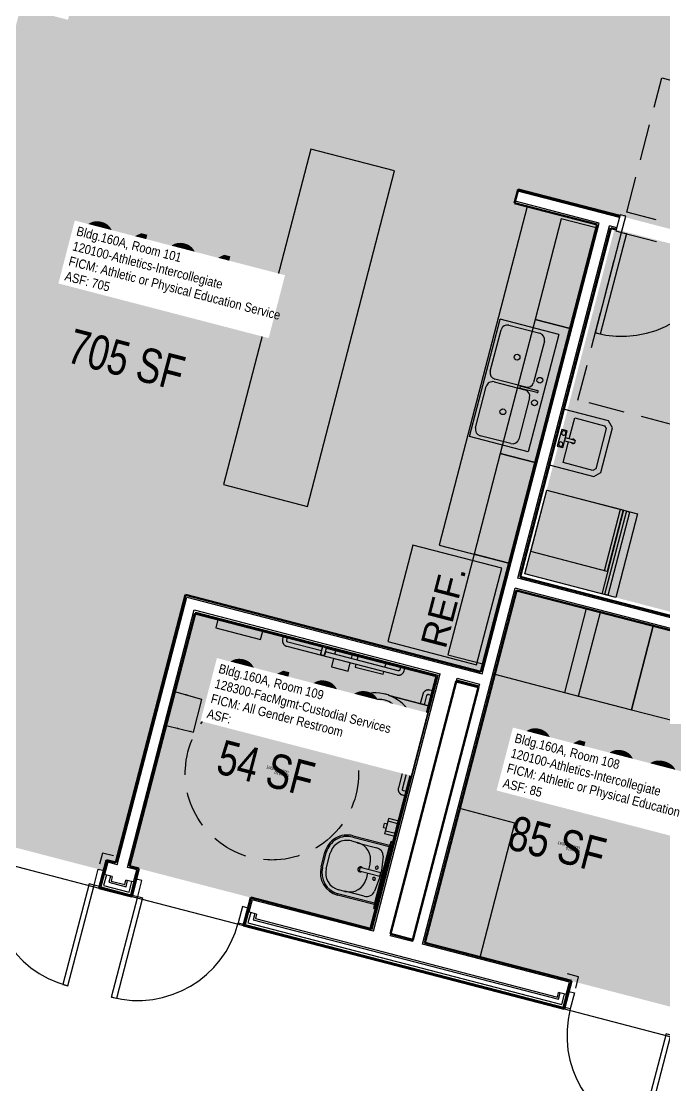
# Model space of a CAD drawing. Header units: inches. Extents: x 69197503 to 69201323, y 27704041 to 27705339.
# Drawn here: x 69199930.9 to 69200153.6, y 27704234.3 to 27704602.8 of the extents above; entities that cross this region are included whole.
import ezdxf
from ezdxf.enums import TextEntityAlignment as Align

# ---------------------------------------------------------------- set-up
doc = ezdxf.new("R2010")
doc.units = ezdxf.units.IN
doc.header["$LTSCALE"] = 100
doc.header["$MEASUREMENT"] = 0
doc.linetypes.add('DASHED2', pattern=[0.375, 0.25, -0.125])
doc.layers.get('0').update_dxf_attribs({"linetype": 'CONTINUOUS'})
for name, color, linetype in [('A-DOOR', 2, 'CONTINUOUS'), ('A-FLOR', 3, 'CONTINUOUS'), ('A-IDEN-RNUM', 7, 'CONTINUOUS'), ('A-IDEN-SNUM', 4, 'CONTINUOUS'), ('A-IDEN-VNUM', 4, 'CONTINUOUS'), ('A-MISC', 3, 'CONTINUOUS'), ('A-WALL', 5, 'CONTINUOUS'), ('AREA-TEXT', 3, 'CONTINUOUS'), ('P-SANR-FIXT', 2, 'CONTINUOUS'), ('Rooms-Category-Color', 7, 'CONTINUOUS'), ('Rooms-College-Color', 7, 'CONTINUOUS'), ('Rooms-Department-Color', 7, 'CONTINUOUS'), ('Rooms-Division-Color', 7, 'CONTINUOUS'), ('Rooms-Information', 7, 'CONTINUOUS')]:
    doc.layers.add(name, color=color, linetype=linetype)
doc.styles.add('AREA', font='arial.ttf', dxfattribs={"width": 0.75, "height": 12})
doc.styles.add('Arial', font='arial.ttf')
doc.styles.add('CP_ROOMSNUMBER', font='arial.ttf', dxfattribs={"height": 1})
doc.styles.add('CP_ROOMVNUMBER', font='arial.ttf', dxfattribs={"width": 0.85, "height": 0.075})

# ---------------------------------------------------------------- blocks, each defined once
blk = doc.blocks.new('DLR_Int_WDFullLite_HMFrame - 36_ x 96_ TYPE C-2761137-ar1all Departments')
at = {"color": 0, "linetype": 'ByBlock', "lineweight": -2}
for p, q in [((16.25, 38.9375), (18, 38.9375)), ((16.25, 2.9375), (16.25, 38.9375)), ((18, 38.9375), (18, 2.9375)), ((-18, 2.9375), (-20, 2.9375)), ((-20, 2.9375), (-20, -2.8125)), ((-18, -2.8125), (-18, 2.9375)), ((18, 2.9375), (16.25, 2.9375)), ((20, 2.9375), (18, 2.9375)), ((18, 2.9375), (18, -2.8125)), ((20, -2.8125), (20, 2.9375)), ((-20, -2.8125), (-18, -2.8125)), ((18, -2.8125), (20, -2.8125))]:
    blk.add_line(p, q, dxfattribs=at)
blk.add_arc((18, 2.9375), 36, 90, 180, dxfattribs=at)
blk = doc.blocks.new('DLR_Wheel_Chair_Circle_2D_no HC man - DLR Wheel Chair Circle-2529463-ar1all Departments')
at = {"linetype": 'DASHED2', "lineweight": -2, "ltscale": 0.5}
blk.add_circle((0, 0), 30, dxfattribs=at)
blk = doc.blocks.new('DLR_Ext_HMFlushPanel_HMFrame - 36x96Door TYPE A-2759906-ar1all Departments')
at = {"color": 0, "linetype": 'ByBlock', "lineweight": -2}
for p, q in [((-20, -4.5), (-20, 1.25)), ((-20, 1.25), (-18, 1.25)), ((-18, 1.25), (-18, -4.5)), ((18, -4.5), (18, 1.25)), ((18, 1.25), (20, 1.25)), ((20, 1.25), (20, -4.5)), ((-18, -4.5), (-20, -4.5)), ((16.25, -4.5), (16.25, -40.5)), ((18, -4.5), (16.25, -4.5)), ((18, -40.5), (18, -4.5)), ((20, -4.5), (18, -4.5)), ((16.25, -40.5), (18, -40.5))]:
    blk.add_line(p, q, dxfattribs=at)
blk.add_arc((18, -4.5), 36, 180, 270, dxfattribs=at)
blk = doc.blocks.new('DLR_GrabBar_WC_Back_GB-1 - DLR_GrabBar_36_-3412736-ar1all Departments')
at = {"color": 0, "linetype": 'ByBlock', "lineweight": -2}
for p, q in [((5.25, 0), (5.25, -1)), ((6.75, -1), (6.75, 0)), ((41.25, 0), (41.25, -1)), ((42.75, -1), (42.75, 0)), ((10.61, -1.5), (7.25, -1.5)), ((7.25, -3), (10.61, -3)), ((40.75, -1.5), (24.39, -1.5)), ((24.39, -3), (40.75, -3))]:
    blk.add_line(p, q, dxfattribs=at)
at = {"color": 0, "linetype": 'ByBlock', "lineweight": -2, "flags": 128}
for points in [[(5.25, -1), (5.25, -1.08), (5.26, -1.16), (5.26, -1.24), (5.28, -1.32), (5.29, -1.4), (5.31, -1.48), (5.33, -1.55), (5.35, -1.63), (5.38, -1.7), (5.41, -1.78), (5.44, -1.85), (5.48, -1.92), (5.51, -1.99), (5.56, -2.06), (5.6, -2.13), (5.65, -2.19), (5.69, -2.26), (5.75, -2.32), (5.8, -2.38), (5.86, -2.43), (5.92, -2.49), (5.98, -2.54), (6.04, -2.59), (6.1, -2.64), (6.17, -2.68), (6.24, -2.72), (6.31, -2.76), (6.38, -2.8), (6.45, -2.83), (6.53, -2.86), (6.6, -2.89), (6.68, -2.92), (6.75, -2.94), (6.83, -2.96), (6.91, -2.97), (6.99, -2.98), (7.07, -2.99), (7.15, -3), (7.23, -3), (7.25, -3)], [(7.25, -1.5), (7.23, -1.5), (7.21, -1.5), (7.19, -1.5), (7.17, -1.49), (7.15, -1.49), (7.13, -1.49), (7.11, -1.48), (7.09, -1.47), (7.07, -1.47), (7.06, -1.46), (7.04, -1.45), (7.02, -1.44), (7, -1.43), (6.98, -1.42), (6.97, -1.41), (6.95, -1.4), (6.94, -1.39), (6.92, -1.38), (6.91, -1.36), (6.89, -1.35), (6.88, -1.33), (6.86, -1.32), (6.85, -1.3), (6.84, -1.29), (6.83, -1.27), (6.82, -1.25), (6.81, -1.24), (6.8, -1.22), (6.79, -1.2), (6.78, -1.18), (6.78, -1.16), (6.77, -1.14), (6.77, -1.12), (6.76, -1.1), (6.76, -1.08), (6.75, -1.07), (6.75, -1.05), (6.75, -1.03), (6.75, -1.01), (6.75, -1)], [(40.75, -3), (40.83, -3), (40.91, -2.99), (40.99, -2.99), (41.07, -2.97), (41.15, -2.96), (41.23, -2.94), (41.3, -2.92), (41.38, -2.9), (41.45, -2.87), (41.53, -2.84), (41.6, -2.81), (41.67, -2.77), (41.74, -2.74), (41.81, -2.69), (41.88, -2.65), (41.94, -2.6), (42.01, -2.56), (42.07, -2.5), (42.13, -2.45), (42.18, -2.39), (42.24, -2.33), (42.29, -2.27), (42.34, -2.21), (42.39, -2.15), (42.43, -2.08), (42.47, -2.01), (42.51, -1.94), (42.55, -1.87), (42.58, -1.8), (42.61, -1.72), (42.64, -1.65), (42.67, -1.57), (42.69, -1.5), (42.71, -1.42), (42.72, -1.34), (42.73, -1.26), (42.74, -1.18), (42.75, -1.1), (42.75, -1.02), (42.75, -1)], [(41.25, -1), (41.25, -1.02), (41.25, -1.04), (41.25, -1.06), (41.24, -1.08), (41.24, -1.1), (41.24, -1.12), (41.23, -1.14), (41.22, -1.16), (41.22, -1.18), (41.21, -1.19), (41.2, -1.21), (41.19, -1.23), (41.18, -1.25), (41.17, -1.27), (41.16, -1.28), (41.15, -1.3), (41.14, -1.31), (41.13, -1.33), (41.11, -1.34), (41.1, -1.36), (41.08, -1.37), (41.07, -1.39), (41.05, -1.4), (41.04, -1.41), (41.02, -1.42), (41, -1.43), (40.99, -1.44), (40.97, -1.45), (40.95, -1.46), (40.93, -1.47), (40.91, -1.47), (40.89, -1.48), (40.87, -1.48), (40.85, -1.49), (40.83, -1.49), (40.82, -1.5), (40.8, -1.5), (40.78, -1.5), (40.76, -1.5), (40.75, -1.5)]]:
    blk.add_lwpolyline(points, dxfattribs=at)
blk = doc.blocks.new('DLR_GrabBar_WC_Side_GB-2 - DLR_GrabBar_60_-1952027-ar1all Departments')
at = {"color": 0, "linetype": 'ByBlock', "lineweight": -2}
for p, q in [((1, -11.25), (0, -11.25)), ((0, -12.75), (1, -12.75)), ((1.5, -13.25), (1.5, -39.25)), ((3, -52.75), (3, -13.25)), ((1.5, -40.75), (1.5, -52.75)), ((1, -53.25), (0, -53.25)), ((0, -54.75), (1, -54.75))]:
    blk.add_line(p, q, dxfattribs=at)
at = {"color": 0, "linetype": 'ByBlock', "lineweight": -2, "flags": 128}
for points in [[(3, -13.25), (3, -13.17), (2.99, -13.09), (2.99, -13.01), (2.97, -12.93), (2.96, -12.85), (2.94, -12.77), (2.92, -12.7), (2.9, -12.62), (2.87, -12.55), (2.84, -12.47), (2.81, -12.4), (2.77, -12.33), (2.74, -12.26), (2.69, -12.19), (2.65, -12.12), (2.6, -12.06), (2.56, -11.99), (2.5, -11.93), (2.45, -11.87), (2.39, -11.82), (2.33, -11.76), (2.27, -11.71), (2.21, -11.66), (2.15, -11.61), (2.08, -11.57), (2.01, -11.53), (1.94, -11.49), (1.87, -11.45), (1.8, -11.42), (1.72, -11.39), (1.65, -11.36), (1.57, -11.33), (1.5, -11.31), (1.42, -11.29), (1.34, -11.28), (1.26, -11.27), (1.18, -11.26), (1.1, -11.25), (1.02, -11.25), (1, -11.25)], [(1, -12.75), (1.02, -12.75), (1.04, -12.75), (1.06, -12.75), (1.08, -12.76), (1.1, -12.76), (1.12, -12.76), (1.14, -12.77), (1.16, -12.78), (1.18, -12.78), (1.19, -12.79), (1.21, -12.8), (1.23, -12.81), (1.25, -12.82), (1.27, -12.83), (1.28, -12.84), (1.3, -12.85), (1.31, -12.86), (1.33, -12.87), (1.34, -12.89), (1.36, -12.9), (1.37, -12.92), (1.39, -12.93), (1.4, -12.95), (1.41, -12.96), (1.42, -12.98), (1.43, -13), (1.44, -13.01), (1.45, -13.03), (1.46, -13.05), (1.47, -13.07), (1.47, -13.09), (1.48, -13.11), (1.48, -13.13), (1.49, -13.15), (1.49, -13.17), (1.5, -13.18), (1.5, -13.2), (1.5, -13.22), (1.5, -13.24), (1.5, -13.25)], [(1, -54.75), (1.08, -54.75), (1.16, -54.74), (1.24, -54.74), (1.32, -54.72), (1.4, -54.71), (1.48, -54.69), (1.55, -54.67), (1.63, -54.65), (1.7, -54.62), (1.78, -54.59), (1.85, -54.56), (1.92, -54.52), (1.99, -54.49), (2.06, -54.44), (2.13, -54.4), (2.19, -54.35), (2.26, -54.31), (2.32, -54.25), (2.38, -54.2), (2.43, -54.14), (2.49, -54.08), (2.54, -54.02), (2.59, -53.96), (2.64, -53.9), (2.68, -53.83), (2.72, -53.76), (2.76, -53.69), (2.8, -53.62), (2.83, -53.55), (2.86, -53.47), (2.89, -53.4), (2.92, -53.32), (2.94, -53.25), (2.96, -53.17), (2.97, -53.09), (2.98, -53.01), (2.99, -52.93), (3, -52.85), (3, -52.77), (3, -52.75)], [(1.5, -52.75), (1.5, -52.77), (1.5, -52.79), (1.5, -52.81), (1.49, -52.83), (1.49, -52.85), (1.49, -52.87), (1.48, -52.89), (1.47, -52.91), (1.47, -52.93), (1.46, -52.94), (1.45, -52.96), (1.44, -52.98), (1.43, -53), (1.42, -53.02), (1.41, -53.03), (1.4, -53.05), (1.39, -53.06), (1.38, -53.08), (1.36, -53.09), (1.35, -53.11), (1.33, -53.12), (1.32, -53.14), (1.3, -53.15), (1.29, -53.16), (1.27, -53.17), (1.25, -53.18), (1.24, -53.19), (1.22, -53.2), (1.2, -53.21), (1.18, -53.22), (1.16, -53.22), (1.14, -53.23), (1.12, -53.23), (1.1, -53.24), (1.08, -53.24), (1.07, -53.25), (1.05, -53.25), (1.03, -53.25), (1.01, -53.25), (1, -53.25)]]:
    blk.add_lwpolyline(points, dxfattribs=at)
blk = doc.blocks.new('DLR_GrabBar_WC_Vertical_GB-3 - DLR_GrabBar_WC_Vertical_GB-3-1952026-ar1all Departments')
at = {"color": 0, "linetype": 'ByBlock', "lineweight": -2}
for p, q in [((0, -39.25), (0, -40.75)), ((2.25, -39.25), (0, -39.25)), ((1, -39.25), (0, -39.25)), ((0, -40), (0, -39.25)), ((0, -40.75), (0, -40)), ((0, -40.75), (2.25, -40.75)), ((0, -40.75), (1, -40.75))]:
    blk.add_line(p, q, dxfattribs=at)
at = {"color": 0, "linetype": 'ByBlock', "lineweight": -2, "flags": 128}
for points in [[(2.25, -39.25), (2.25, -39.25), (2.25, -39.25), (2.24, -39.25), (2.23, -39.25), (2.23, -39.25), (2.21, -39.25), (2.2, -39.25), (2.19, -39.25), (2.17, -39.25), (2.15, -39.25), (2.13, -39.25), (2.11, -39.25), (2.08, -39.25), (2.06, -39.25), (2.03, -39.25), (2, -39.25), (1.97, -39.25), (1.94, -39.25), (1.91, -39.25), (1.87, -39.25), (1.83, -39.25), (1.8, -39.25), (1.76, -39.25), (1.72, -39.25), (1.68, -39.25), (1.63, -39.25), (1.59, -39.25), (1.54, -39.25), (1.5, -39.25), (1.45, -39.25), (1.41, -39.25), (1.36, -39.25), (1.31, -39.25), (1.26, -39.25), (1.21, -39.25), (1.16, -39.25), (1.11, -39.25), (1.06, -39.25), (1.01, -39.25), (1, -39.25)], [(1.63, -39.25), (1.66, -39.25), (1.71, -39.25), (1.75, -39.25), (1.79, -39.25), (1.82, -39.25), (1.86, -39.25), (1.9, -39.25), (1.93, -39.25), (1.96, -39.25), (1.99, -39.25), (2.02, -39.25), (2.04, -39.25)], [(2.25, -39.25), (2.28, -39.25), (2.31, -39.25), (2.34, -39.26), (2.37, -39.26), (2.4, -39.26), (2.43, -39.27), (2.46, -39.28), (2.49, -39.29), (2.51, -39.3), (2.54, -39.31), (2.57, -39.32), (2.6, -39.33), (2.62, -39.35), (2.65, -39.36), (2.67, -39.38), (2.7, -39.4), (2.72, -39.42), (2.74, -39.44), (2.77, -39.46), (2.79, -39.48), (2.81, -39.5), (2.83, -39.52), (2.85, -39.55), (2.86, -39.57), (2.88, -39.59), (2.9, -39.62), (2.91, -39.65), (2.93, -39.67), (2.94, -39.7), (2.95, -39.73), (2.96, -39.76), (2.97, -39.78), (2.98, -39.81), (2.98, -39.84), (2.99, -39.87), (2.99, -39.9), (3, -39.93), (3, -39.96), (3, -39.99), (3, -40)], [(3, -40), (3, -40.03), (3, -40.06), (2.99, -40.09), (2.99, -40.12), (2.99, -40.15), (2.98, -40.18), (2.97, -40.21), (2.96, -40.24), (2.95, -40.26), (2.94, -40.29), (2.93, -40.32), (2.92, -40.35), (2.9, -40.37), (2.89, -40.4), (2.87, -40.42), (2.85, -40.45), (2.83, -40.47), (2.81, -40.49), (2.79, -40.52), (2.77, -40.54), (2.75, -40.56), (2.73, -40.58), (2.7, -40.6), (2.68, -40.61), (2.66, -40.63), (2.63, -40.65), (2.6, -40.66), (2.58, -40.68), (2.55, -40.69), (2.52, -40.7), (2.49, -40.71), (2.47, -40.72), (2.44, -40.73), (2.41, -40.73), (2.38, -40.74), (2.35, -40.74), (2.32, -40.75), (2.29, -40.75), (2.26, -40.75), (2.25, -40.75)], [(1, -40.75), (1.05, -40.75), (1.1, -40.75), (1.15, -40.75), (1.2, -40.75), (1.25, -40.75), (1.3, -40.75), (1.35, -40.75), (1.39, -40.75), (1.44, -40.75), (1.49, -40.75), (1.53, -40.75), (1.58, -40.75), (1.62, -40.75), (1.66, -40.75), (1.71, -40.75), (1.75, -40.75), (1.79, -40.75), (1.82, -40.75), (1.86, -40.75), (1.9, -40.75), (1.93, -40.75), (1.96, -40.75), (1.99, -40.75), (2.02, -40.75), (2.05, -40.75), (2.08, -40.75), (2.1, -40.75), (2.13, -40.75), (2.15, -40.75), (2.17, -40.75), (2.18, -40.75), (2.2, -40.75), (2.21, -40.75), (2.22, -40.75), (2.23, -40.75), (2.24, -40.75), (2.24, -40.75), (2.25, -40.75), (2.25, -40.75), (2.25, -40.75)]]:
    blk.add_lwpolyline(points, dxfattribs=at)
at = {"color": 0, "linetype": 'ByBlock', "lineweight": -2}
blk.add_arc((2.25, -40), 0.75, 270, 90, dxfattribs=at)
blk = doc.blocks.new('DLR_Toilet_Tissue_Dispenser - DLR_Toilet_Tissue_Dispenser-1951667-ar1all Departments')
at = {"color": 0, "linetype": 'ByBlock', "lineweight": -2}
for p, q in [((1.5, -30), (0, -30)), ((6, -30), (3, -30)), ((6, -36), (6, -30)), ((0, -36), (1.5, -36)), ((3, -36), (6, -36))]:
    blk.add_line(p, q, dxfattribs=at)
blk = doc.blocks.new('DLR_Sanitary_Napkin_Disposal - SND-2041280-ar1all Departments')
at = {"color": 0, "linetype": 'ByBlock', "lineweight": -2}
for p, q in [((1.5, -18), (0, -18)), ((4, -18), (3, -18)), ((4, -28), (4, -18)), ((0, -28), (1.5, -28)), ((3, -28), (4, -28))]:
    blk.add_line(p, q, dxfattribs=at)
blk = doc.blocks.new('DLR_Lavatory_ADA - Standard-3439521-ar1all Departments')
at = {"color": 0, "linetype": 'ByBlock', "lineweight": -2}
for p, q in [((0.93, -17.56), (0.93, -3.56)), ((0.93, -17.56), (0.93, -3.56)), ((22.18, -3.56), (22.18, -17.56)), ((22.18, -3.56), (22.18, -17.56)), ((1.43, -17.56), (1.43, -4.56)), ((1.43, -4.56), (21.68, -4.56)), ((5.11, -5.68), (10.07, -5.07)), ((10.07, -5.07), (13.07, -5.07)), ((12.18, -5.02), (10.93, -5.02)), ((10.93, -5.02), (10.93, -12.41)), ((12.18, -12.41), (12.18, -5.02)), ((13.07, -5.07), (17.61, -5.56)), ((21.68, -4.56), (21.68, -17.56)), ((2.93, -15.56), (2.93, -8.56)), ((8.93, -9.44), (10.93, -9.44)), ((12.18, -9.44), (14.31, -9.44)), ((20.18, -8.53), (20.18, -15.56)), ((10.93, -12.41), (12.18, -12.41)), ((2.81, -17.69), (2.81, -15.44)), ((20.31, -15.44), (20.31, -17.69)), ((14.31, -23.69), (8.81, -23.69)), ((14.18, -25.06), (8.93, -25.06)), ((14.18, -25.56), (8.93, -25.56)), ((14.18, -25.56), (8.93, -25.56))]:
    blk.add_line(p, q, dxfattribs=at)
for centre, radius, start, end in [((5.93, -8.56), 3, 106, 180), ((9.56, -6.81), 0.5, 360, 180), ((9.56, -6.81), 0.5, 180, 0), ((13.56, -6.81), 0.5, 0, 180), ((13.56, -6.81), 0.5, 180, 360), ((17.29, -8.44), 2.89, 358.2045, 83.7955), ((8.81, -15.44), 6, 90, 180), ((14.31, -15.44), 6, 360, 90), ((11.56, -12.15), 0.887, 136.4298, 180), ((11.56, -12.15), 0.887, 180, 0), ((11.56, -12.15), 0.887, 360, 45.056), ((8.93, -17.56), 8, 180, 270), ((8.93, -17.56), 8, 180, 270), ((8.93, -17.56), 7.5, 180, 270), ((8.81, -17.69), 6, 180, 270), ((14.18, -17.56), 8, 270, 0), ((14.18, -17.56), 8, 270, 0), ((14.18, -17.56), 7.5, 270, 0), ((14.31, -17.69), 6, 270, 0)]:
    blk.add_arc(centre, radius, start, end, dxfattribs=at)
blk = doc.blocks.new('DLR_WC_Flush-Valve_Wall-mounted - 3351_001 _1_28_-V2-ar1all Departments')
at = {"color": 0, "linetype": 'ByBlock', "lineweight": -2}
for p, q in [((1156.91, 1849.75), (1156.91, 1863.46)), ((1156.91, 1863.46), (1156.91, 1849.75)), ((1170.69, 1863.46), (1170.69, 1849.73)), ((1170.69, 1863.46), (1170.69, 1849.73)), ((1167.38, 1857.12), (1160.22, 1857.12))]:
    blk.add_line(p, q, dxfattribs=at)
for radius in [1.17, 0.625]:
    blk.add_circle((1163.8, 1860.58), radius, dxfattribs=at)
for centre, radius, start, end in [((1163.8, 1848.62), 5.02, 357.6421, 182.3579), ((1162.78, 1848.21), 6.04, 173.3645, 188.4619), ((1162.78, 1848.21), 6.04, 173.3645, 188.4619), ((1167.97, 1847.33), 11.17, 180.0432, 232.0266), ((1167.97, 1847.33), 11.17, 180.0432, 232.0266), ((1171, 1848.92), 12.23, 182.3579, 227.8503), ((1156.59, 1848.92), 12.23, 312.1497, 357.6421), ((1164.82, 1848.21), 6.04, 351.5381, 6.6355), ((1164.82, 1848.21), 6.04, 351.5381, 6.6355), ((1161.66, 1839.55), 1.17, 241.2322, 14.7321), ((1163.8, 1841.32), 2.22, 243.624, 296.376), ((1165.93, 1839.55), 1.17, 165.2679, 298.7678), ((1163.8, 1841.4), 3.95, 226.8254, 313.1746), ((1163.8, 1841.4), 3.95, 226.8254, 313.1746)]:
    blk.add_arc(centre, radius, start, end, dxfattribs=at)
for centre, major_axis, ratio, start_param, end_param in [((1163.78, 1845.62), (0, 13.21), 0.547995, 0.514934, 1.319108), ((1163.81, 1845.42), (0, 13.43), 0.540473, 4.975716, 5.769982), ((1163.81, 1850.78), (0, 13.2), 0.54827, 3.521761, 4.447421)]:
    blk.add_ellipse(centre, major_axis=major_axis, ratio=ratio, start_param=start_param, end_param=end_param, dxfattribs=at)
for points in [[(1156.77, 1848.91), (1156.79, 1849.05), (1156.83, 1849.33), (1156.88, 1849.61), (1156.91, 1849.75)], [(1170.69, 1849.73), (1170.71, 1849.6), (1170.76, 1849.32), (1170.8, 1849.05), (1170.82, 1848.91)]]:
    blk.add_open_spline(points, degree=3, dxfattribs=at)
blk.add_open_spline([(1170.79, 1847.32), (1170.74, 1846.93), (1170.6, 1846.15), (1170.38, 1845.22), (1170.18, 1844.49), (1170.01, 1843.96), (1169.83, 1843.44), (1169.61, 1842.86), (1169.33, 1842.23), (1168.99, 1841.54), (1168.63, 1840.92), (1168.24, 1840.33), (1167.83, 1839.79), (1167.26, 1839.15), (1166.81, 1838.75), (1166.5, 1838.52)], degree=3, knots=[0, 0, 0, 0, 0.1, 0.2, 0.25, 0.3, 0.35, 0.4, 0.475, 0.55, 0.625, 0.7, 0.775, 0.85, 1, 1, 1, 1], dxfattribs=at)
blk = doc.blocks.new('DLR_Ext_HMFlushPanel_HMFrame - 36x96Door TYPE A-2759905-ar1all Departments')
at = {"color": 0, "linetype": 'ByBlock', "lineweight": -2}
for p, q in [((16.25, 40.5), (18, 40.5)), ((16.25, 4.5), (16.25, 40.5)), ((18, 40.5), (18, 4.5)), ((-18, 4.5), (-20, 4.5)), ((-20, 4.5), (-20, -1.25)), ((-18, -1.25), (-18, 4.5)), ((18, 4.5), (16.25, 4.5)), ((20, 4.5), (18, 4.5)), ((18, 4.5), (18, -1.25)), ((20, -1.25), (20, 4.5)), ((-20, -1.25), (-18, -1.25)), ((18, -1.25), (20, -1.25))]:
    blk.add_line(p, q, dxfattribs=at)
blk.add_arc((18, 4.5), 36, 90, 180, dxfattribs=at)
blk = doc.blocks.new('DLR_CounterTop_adj_splashes - 25_ Depth 34_ Height-3440588-ar1all Departments')
at = {"color": 0, "linetype": 'ByBlock', "lineweight": -2}
for p, q in [((74.87, -25), (74.87, 0)), ((74.87, -25), (74.87, 0)), ((-46.32, -25), (74.87, -25)), ((-46.32, -25), (74.87, -25))]:
    blk.add_line(p, q, dxfattribs=at)
blk = doc.blocks.new('DLR_Refrigerator - 35_ x 32_ LH-2451528-ar1all Departments')
at = {"color": 0, "linetype": 'ByBlock', "lineweight": -2}
for p, q in [((17.25, 15.3), (-17.25, 15.3)), ((-17.25, 15.3), (-17.25, -16.45)), ((17.25, -16.45), (17.25, 15.3)), ((-17.25, -16.45), (17.25, -16.45))]:
    blk.add_line(p, q, dxfattribs=at)
blk = doc.blocks.new('DLR_CounterTop_turn down sides - 30_ Depth 36_ Height-3442716-ar1all Departments')
at = {"color": 0, "linetype": 'ByBlock', "lineweight": -2}
for p, q in [((-47.26, 0), (-47.26, -30)), ((72.75, 0), (-47.26, 0)), ((72.75, 0), (-47.26, 0)), ((-47.26, 0), (-47.26, -30)), ((72.75, -30), (72.75, 0)), ((72.75, -30), (72.75, 0)), ((-47.26, -30), (72.75, -30)), ((-47.26, -30), (72.75, -30))]:
    blk.add_line(p, q, dxfattribs=at)
blk = doc.blocks.new('DLR_Sink_Double - Private-695105-ar1all Departments')
at = {"color": 0, "linetype": 'ByBlock', "lineweight": -2}
for p, q in [((-21, 10.5), (21, 10.5)), ((-21, 10.5), (-21, -10.5)), ((-0.37, 2.38), (-0.37, 8.25)), ((0.38, 8.25), (0.38, 2.38)), ((21, 10.5), (21, -10.5)), ((-19.75, -7), (-19.75, 4)), ((-17.5, 6.25), (-2.75, 6.25)), ((-0.5, 4), (-0.5, -7)), ((0.5, -7), (0.5, 4)), ((2.75, 6.25), (17.5, 6.25)), ((19.75, 4), (19.75, -7)), ((21, -10.5), (-21, -10.5)), ((-2.75, -9.25), (-17.5, -9.25)), ((17.5, -9.25), (2.75, -9.25))]:
    blk.add_line(p, q, dxfattribs=at)
for centre in [(-4, 8.13), (4, 8.33), (-9.75, -1.5), (9.75, -1.5)]:
    blk.add_circle(centre, 1, dxfattribs=at)
for centre, radius, start, end in [((0, 8.25), 0.375, 0, 180), ((-17.5, 4), 2.25, 90, 180), ((-2.75, 4), 2.25, 360, 90), ((2.75, 4), 2.25, 90, 180), ((17.5, 4), 2.25, 360, 90), ((0, 2.38), 0.375, 180, 360), ((-17.5, -7), 2.25, 180, 270), ((-2.75, -7), 2.25, 270, 360), ((2.75, -7), 2.25, 180, 270), ((17.5, -7), 2.25, 270, 360)]:
    blk.add_arc(centre, radius, start, end, dxfattribs=at)
blk = doc.blocks.new('AWI 302 Upper Cabinet Dbl Door - AWI 302 Upper Cabinet Dbl Door 36x42-3440357-ar1all Departments')
at = {"color": 0, "linetype": 'ByBlock', "lineweight": -2}
for p, q in [((-17.26, -11.5), (-17.26, -24)), ((18.74, -24), (18.74, -11.5)), ((-17.26, -24), (18.74, -24))]:
    blk.add_line(p, q, dxfattribs=at)
blk = doc.blocks.new('AWI 302 Upper Cabinet Dbl Door - AWI 302 Upper Cabinet Dbl Door 48x24-3153045-ar1all Departments')
at = {"color": 0, "linetype": 'ByBlock', "lineweight": -2}
for p, q in [((-23.26, -11.5), (-23.26, -24)), ((24.74, -24), (24.74, -11.5)), ((-23.26, -24), (24.74, -24))]:
    blk.add_line(p, q, dxfattribs=at)
blk = doc.blocks.new('DLR_Corner_Guard - DLR_Corner_Guard-2800152-ar1all Departments')
at = {"color": 0, "linetype": 'ByBlock', "lineweight": -2}
for p, q in [((-2, 2), (-2, -2)), ((-2, -2), (2, -2))]:
    blk.add_line(p, q, dxfattribs=at)
blk = doc.blocks.new('DLR_Mirror - 24_ x 48_-3308487-ar1all Departments')
at = {"color": 0, "linetype": 'ByBlock', "lineweight": -2}
for p, q in [((12.96, 4.31), (-11.04, 4.31)), ((-11.04, 4.31), (-11.04, 3.56)), ((-11.04, 4.31), (12.96, 4.31)), ((12.96, 4.31), (-11.04, 4.31)), ((-10.29, 4.31), (12.21, 4.31)), ((12.21, 4.31), (-10.29, 4.31)), ((12.96, 3.56), (12.96, 4.31)), ((-11.04, 3.56), (12.96, 3.56))]:
    blk.add_line(p, q, dxfattribs=at)
blk = doc.blocks.new('AWI 302 Upper Cabinet Dbl Door - AWI 302 Upper Cabinet Dbl Door 36x24-3440499-ar1all Departments')
at = {"color": 0, "linetype": 'ByBlock', "lineweight": -2}
for p, q in [((-17.26, -11.5), (-17.26, -24)), ((18.74, -24), (18.74, -11.5)), ((-17.26, -24), (18.74, -24))]:
    blk.add_line(p, q, dxfattribs=at)
blk = doc.blocks.new('Ice Storage Bin_B-700PF - Ice Storage Bin_B-700PF-3253709-ar1all Departments')
at = {"color": 0, "linetype": 'ByBlock', "lineweight": -2}
for p, q in [((0, -32.5), (0, 0)), ((0, 0), (30, 0)), ((30, 0), (30, -32.5)), ((0, -27.65), (30, -27.65)), ((30, -28.52), (0, -28.52)), ((0, -28.57), (0.12, -28.57)), ((0.12, -29.88), (0.12, -28.57)), ((29.88, -28.57), (30, -28.57)), ((29.88, -28.57), (29.88, -29.88)), ((0.12, -29.88), (0, -29.88)), ((30, -32.5), (0, -32.5)), ((0.12, -29.79), (29.88, -29.79)), ((29.88, -29.88), (30, -29.88))]:
    blk.add_line(p, q, dxfattribs=at)
blk = doc.blocks.new('Ice Maker_F-801MAJ - F-801MAH-C_115_60_1-3255064-ar1all Departments')
at = {"color": 0, "linetype": 'ByBlock', "lineweight": -2}
for p, q in [((0, -27.375), (0, 0)), ((0, 0), (22, 0)), ((22, 0), (22, -27.375)), ((0, -26.4375), (22, -26.4375)), ((22, -27.375), (0, -27.375))]:
    blk.add_line(p, q, dxfattribs=at)
blk = doc.blocks.new('DLR_Locker_Bench - DLR_Locker_Bench-3277425-ar1all Departments')
at = {"color": 0, "linetype": 'ByBlock', "lineweight": -2}
for p, q in [((24, -10), (24, 9.75)), ((-24, -10), (24, -10))]:
    blk.add_line(p, q, dxfattribs=at)
blk = doc.blocks.new('DLR_Dispenser_Soap_Wall - SoapDispWall-3293792-ar1all Departments')
at = {"color": 0, "linetype": 'ByBlock', "lineweight": -2}
for p, q in [((-0.75, 8.06), (0.75, 8.06)), ((-0.75, 8.06), (-0.75, 7.06)), ((0.75, 7.06), (0.75, 8.06)), ((-2.75, 7.06), (-1.75, 7.06)), ((-2.75, 3.56), (-2.75, 7.06)), ((-1.75, 7.06), (1.76, 7.06)), ((-1.75, 3.56), (-1.75, 7.06)), ((1.76, 7.06), (2.75, 7.06)), ((1.76, 3.56), (1.76, 7.06)), ((2.75, 3.56), (2.75, 7.06))]:
    blk.add_line(p, q, dxfattribs=at)
blk = doc.blocks.new('Door_Clearance_TEMP - 3-0 DOOR 6_ WALL 2-2530786-ar1all Departments')
at = {"linetype": 'DASHED2', "lineweight": -2, "ltscale": 0.5}
for p, q in [((-53.19, 34.74), (-53.19, 94.74)), ((-53.19, 94.74), (0.81, 94.74)), ((0.81, 94.74), (0.81, 34.74)), ((-37.19, 34.74), (-53.19, 34.74)), ((0.81, 34.74), (-35.19, 34.74)), ((-47.19, -20.51), (-47.19, 27.49)), ((-47.19, 27.49), (0.81, 27.49)), ((0.81, 27.49), (0.81, -20.51)), ((0.81, -20.51), (-47.19, -20.51))]:
    blk.add_line(p, q, dxfattribs=at)
blk = doc.blocks.new('DLR_Lavatory_WallMounted - 20_x18_ - Public-694038-ar1all Departments')
at = {"color": 0, "linetype": 'ByBlock', "lineweight": -2}
for p, q in [((965.05, 1942.83), (949.05, 1942.83)), ((967.05, 1940.83), (965.05, 1942.83)), ((953.55, 1933.33), (953.55, 1940.83)), ((953.55, 1940.83), (964.22, 1940.83)), ((964.22, 1940.83), (965.05, 1940)), ((965.05, 1940), (965.05, 1925.66)), ((967.05, 1924.83), (967.05, 1940.83)), ((952.17, 1935.83), (950.17, 1935.83)), ((950.17, 1935.83), (950.17, 1929.83)), ((952.17, 1929.83), (952.17, 1935.83)), ((952.17, 1932.33), (952.17, 1933.33)), ((955.64, 1933.33), (952.17, 1933.33)), ((952.17, 1932.33), (955.64, 1932.33)), ((953.55, 1924.83), (953.55, 1932.33)), ((955.64, 1933.33), (955.64, 1932.33)), ((950.17, 1929.83), (952.17, 1929.83)), ((964.22, 1924.83), (953.55, 1924.83)), ((965.05, 1925.66), (964.22, 1924.83)), ((965.05, 1922.83), (967.05, 1924.83)), ((949.05, 1922.83), (965.05, 1922.83))]:
    blk.add_line(p, q, dxfattribs=at)
for centre, start, end in [((951.17, 1934.83), 90, 270), ((951.17, 1934.83), 270, 90), ((951.17, 1930.83), 90, 270), ((951.17, 1930.83), 270, 90), ((955.05, 1932.83), 90, 137.9289), ((955.05, 1932.83), 90, 137.9289), ((955.05, 1932.83), 222.0711, 270), ((955.05, 1932.83), 222.0711, 270), ((955.05, 1932.83), 42.0711, 90), ((955.05, 1932.83), 42.0711, 90), ((955.05, 1932.83), 270, 317.9289), ((955.05, 1932.83), 270, 317.9289), ((955.05, 1932.83), 322.3964, 37.6036), ((955.05, 1932.83), 322.3964, 37.6036)]:
    blk.add_arc(centre, 0.75, start, end, dxfattribs=at)
blk = doc.blocks.new('Dyson Airblade Mk2 AB14 - Airblade Mk2 AB14 White-3307120-ar1all Departments')
at = {"color": 0, "linetype": 'ByBlock', "lineweight": -2}
for p, q in [((853.17, 1814.01), (843.42, 1814.23)), ((852.24, 1814.03), (852.33, 1814.03)), ((853.17, 1802.36), (853.17, 1814.01)), ((843.42, 1802.14), (853.17, 1802.36)), ((852.33, 1802.34), (852.24, 1802.34))]:
    blk.add_line(p, q, dxfattribs=at)
for points, knots in [([(847.4, 1814.14), (847.4, 1814.14), (847.43, 1814.14), (847.43, 1814.14), (847.42, 1814.14)], [-0.25378387, -0.25378387, -0.25378387, -0.25378387, -0.25, -0.23809524, -0.23809524, -0.23809524, -0.23809524]), ([(847.83, 1814.13), (847.83, 1814.13), (847.8, 1814.13), (847.75, 1814.13), (847.69, 1814.13), (847.65, 1814.14), (847.64, 1814.14)], [-0.74603175, -0.74603175, -0.74603175, -0.74603175, -0.74404762, -0.73809524, -0.73214286, -0.73019431, -0.73019431, -0.73019431, -0.73019431]), ([(847.64, 1802.23), (847.65, 1802.23), (847.69, 1802.23), (847.75, 1802.24), (847.8, 1802.24), (847.83, 1802.24), (847.83, 1802.24)], [-0.26984127, -0.26984127, -0.26984127, -0.26984127, -0.26785714, -0.26190476, -0.25595238, -0.25396825, -0.25396825, -0.25396825, -0.25396825]), ([(847.42, 1802.23), (847.43, 1802.23), (847.43, 1802.23), (847.4, 1802.23), (847.4, 1802.23)], [-0.76190476, -0.76190476, -0.76190476, -0.76190476, -0.75, -0.74603175, -0.74603175, -0.74603175, -0.74603175])]:
    blk.add_open_spline(points, degree=3, knots=knots, dxfattribs=at)
blk = doc.blocks.new('DLR_Dispenser_SeatCover - SCD-713942-ar1all Departments')
at = {"color": 0, "linetype": 'ByBlock', "lineweight": -2}
for p, q in [((-8, 1.5), (-8, -1.5)), ((-8, 1.5), (-8, -1.5)), ((8, -1.5), (8, 1.5)), ((8, -1.5), (8, 1.5)), ((-8, -1.5), (8, -1.5)), ((-8, -1.5), (8, -1.5))]:
    blk.add_line(p, q, dxfattribs=at)
blk = doc.blocks.new('DLR_Locker_with_Bench - Umpire-3667812-ar1all Departments')
at = {"color": 0, "linetype": 'ByBlock', "lineweight": -2}
for p, q in [((-11.26, 0), (-11.26, -30)), ((12.74, 0), (-11.26, 0)), ((12.74, -30), (12.74, 0)), ((-11.26, -30), (12.74, -30))]:
    blk.add_line(p, q, dxfattribs=at)
blk = doc.blocks.new('DLR_Locker_with_Bench - Player-3667810-ar1all Departments')
at = {"color": 0, "linetype": 'ByBlock', "lineweight": -2}
for p, q in [((-14.26, 0), (-14.26, -30)), ((15.74, 0), (-14.26, 0)), ((15.74, -30), (15.74, 0)), ((-14.26, -30), (15.74, -30))]:
    blk.add_line(p, q, dxfattribs=at)

msp = doc.modelspace()

# ---------------------------------------------------------------- hatches: boundary and pattern name
at = {"layer": 'Rooms-Category-Color', "true_color": 0xfbafa2}
for points in [[(69199920.7, 27704318.86), (69199959.41, 27704308.79), (69199960.35, 27704312.42), (69199963.62, 27704311.57), (69199987.71, 27704404.21), (69200089.93, 27704377.63), (69200130.19, 27704532.48), (69200101.64, 27704539.9), (69200102.87, 27704544.62), (69200305.99, 27704491.81), (69200330.09, 27704584.48), (69200292.95, 27704594.13), (69200302.42, 27704630.56), (69200156.92, 27704668.39), (69200166.58, 27704703.05), (69200069.88, 27704728.19), (69200064.63, 27704708), (69200040.07, 27704714.39), (69200045.32, 27704734.58), (69199985.2, 27704750.21), (69199979.95, 27704730.02), (69199963.55, 27704734.28), (69199935.46, 27704626.25), (69199951.86, 27704621.99), (69199947.01, 27704603.36), (69199930.62, 27704607.62), (69199867.03, 27704363.06), (69199892.13, 27704356.54), (69199885.71, 27704331.83), (69199921.64, 27704322.49)], [(69200105.2, 27704411.5), (69200329.13, 27704353.28), (69200360.17, 27704472.68), (69200136.24, 27704530.91)], [(69200070.56, 27704283.76), (69200165.29, 27704259.13), (69200196.11, 27704381.4), (69200102.29, 27704405.8)]]:
    msp.add_hatch(color=21, dxfattribs=at).paths.add_polyline_path(points)
at = {"layer": 'Rooms-Category-Color', "true_color": 0xadadad}
msp.add_hatch(color=253, dxfattribs=at).paths.add_polyline_path([(69199968.34, 27704310.34), (69200051.81, 27704288.64), (69200074.55, 27704376.08), (69199991.07, 27704397.78)])
at = {"layer": 'Rooms-College-Color', "true_color": 0xffff64}
for points in [[(69199920.7, 27704318.86), (69199959.41, 27704308.79), (69199960.35, 27704312.42), (69199963.62, 27704311.57), (69199987.71, 27704404.21), (69200089.93, 27704377.63), (69200130.19, 27704532.48), (69200101.64, 27704539.9), (69200102.87, 27704544.62), (69200305.99, 27704491.81), (69200330.09, 27704584.48), (69200292.95, 27704594.13), (69200302.42, 27704630.56), (69200156.92, 27704668.39), (69200166.58, 27704703.05), (69200069.88, 27704728.19), (69200064.63, 27704708), (69200040.07, 27704714.39), (69200045.32, 27704734.58), (69199985.2, 27704750.21), (69199979.95, 27704730.02), (69199963.55, 27704734.28), (69199935.46, 27704626.25), (69199951.86, 27704621.99), (69199947.01, 27704603.36), (69199930.62, 27704607.62), (69199867.03, 27704363.06), (69199892.13, 27704356.54), (69199885.71, 27704331.83), (69199921.64, 27704322.49)], [(69200105.2, 27704411.5), (69200329.13, 27704353.28), (69200360.17, 27704472.68), (69200136.24, 27704530.91)], [(69200070.56, 27704283.76), (69200165.29, 27704259.13), (69200196.11, 27704381.4), (69200102.29, 27704405.8)]]:
    msp.add_hatch(color=51, dxfattribs=at).paths.add_polyline_path(points)
at = {"layer": 'Rooms-College-Color', "true_color": 0xadadad}
msp.add_hatch(color=253, dxfattribs=at).paths.add_polyline_path([(69199968.34, 27704310.34), (69200051.81, 27704288.64), (69200074.55, 27704376.08), (69199991.07, 27704397.78)])
at = {"layer": 'Rooms-Department-Color', "true_color": 0x604aed}
for points in [[(69199920.7, 27704318.86), (69199959.41, 27704308.79), (69199960.35, 27704312.42), (69199963.62, 27704311.57), (69199987.71, 27704404.21), (69200089.93, 27704377.63), (69200130.19, 27704532.48), (69200101.64, 27704539.9), (69200102.87, 27704544.62), (69200305.99, 27704491.81), (69200330.09, 27704584.48), (69200292.95, 27704594.13), (69200302.42, 27704630.56), (69200156.92, 27704668.39), (69200166.58, 27704703.05), (69200069.88, 27704728.19), (69200064.63, 27704708), (69200040.07, 27704714.39), (69200045.32, 27704734.58), (69199985.2, 27704750.21), (69199979.95, 27704730.02), (69199963.55, 27704734.28), (69199935.46, 27704626.25), (69199951.86, 27704621.99), (69199947.01, 27704603.36), (69199930.62, 27704607.62), (69199867.03, 27704363.06), (69199892.13, 27704356.54), (69199885.71, 27704331.83), (69199921.64, 27704322.49)], [(69200105.2, 27704411.5), (69200329.13, 27704353.28), (69200360.17, 27704472.68), (69200136.24, 27704530.91)], [(69200070.56, 27704283.76), (69200165.29, 27704259.13), (69200196.11, 27704381.4), (69200102.29, 27704405.8)]]:
    msp.add_hatch(color=173, dxfattribs=at).paths.add_polyline_path(points)
at = {"layer": 'Rooms-Department-Color', "true_color": 0xacacac}
msp.add_hatch(color=253, dxfattribs=at).paths.add_polyline_path([(69199968.34, 27704310.34), (69200051.81, 27704288.64), (69200074.55, 27704376.08), (69199991.07, 27704397.78)])
at = {"layer": 'Rooms-Division-Color', "true_color": 0x604aed}
for points in [[(69199920.7, 27704318.86), (69199959.41, 27704308.79), (69199960.35, 27704312.42), (69199963.62, 27704311.57), (69199987.71, 27704404.21), (69200089.93, 27704377.63), (69200130.19, 27704532.48), (69200101.64, 27704539.9), (69200102.87, 27704544.62), (69200305.99, 27704491.81), (69200330.09, 27704584.48), (69200292.95, 27704594.13), (69200302.42, 27704630.56), (69200156.92, 27704668.39), (69200166.58, 27704703.05), (69200069.88, 27704728.19), (69200064.63, 27704708), (69200040.07, 27704714.39), (69200045.32, 27704734.58), (69199985.2, 27704750.21), (69199979.95, 27704730.02), (69199963.55, 27704734.28), (69199935.46, 27704626.25), (69199951.86, 27704621.99), (69199947.01, 27704603.36), (69199930.62, 27704607.62), (69199867.03, 27704363.06), (69199892.13, 27704356.54), (69199885.71, 27704331.83), (69199921.64, 27704322.49)], [(69200105.2, 27704411.5), (69200329.13, 27704353.28), (69200360.17, 27704472.68), (69200136.24, 27704530.91)], [(69200070.56, 27704283.76), (69200165.29, 27704259.13), (69200196.11, 27704381.4), (69200102.29, 27704405.8)]]:
    msp.add_hatch(color=173, dxfattribs=at).paths.add_polyline_path(points)
at = {"layer": 'Rooms-Division-Color', "true_color": 0xadadad}
msp.add_hatch(color=253, dxfattribs=at).paths.add_polyline_path([(69199968.34, 27704310.34), (69200051.81, 27704288.64), (69200074.55, 27704376.08), (69199991.07, 27704397.78)])

# ---------------------------------------------------------------- linework, layer by layer
at = {"layer": 'A-FLOR'}
for p, q in [((69199919.12, 27704312.81), (69199957.84, 27704302.74)), ((69199969.09, 27704299.82), (69200007.8, 27704289.75)), ((69200118.86, 27704260.87), (69200157.57, 27704250.81))]:
    msp.add_line(p, q, dxfattribs=at)
at = {"layer": 'A-WALL', "lineweight": 50}
for p, q in [((69200102.87, 27704544.62), (69200101.64, 27704539.9)), ((69200138.08, 27704535.47), (69200102.87, 27704544.62)), ((69200101.64, 27704539.9), (69200130.19, 27704532.48)), ((69200130.19, 27704532.48), (69200089.93, 27704377.63)), ((69200103.52, 27704410.52), (69200134.91, 27704531.25)), ((69200134.91, 27704531.25), (69200136.85, 27704530.75)), ((69200328.78, 27704351.95), (69200103.52, 27704410.52)), ((69199987.71, 27704404.21), (69199963.62, 27704311.57)), ((69200089.93, 27704377.63), (69199987.71, 27704404.21)), ((69200070.56, 27704283.76), (69200102.29, 27704405.8)), ((69200102.29, 27704405.8), (69200197.02, 27704381.17)), ((69199968.34, 27704310.34), (69199991.07, 27704397.78)), ((69199991.07, 27704397.78), (69200035.11, 27704386.33)), ((69200036.56, 27704385.95), (69200074.55, 27704376.08)), ((69200074.55, 27704376.08), (69200051.81, 27704288.64)), ((69200058.71, 27704286.85), (69200081.44, 27704374.28)), ((69200081.44, 27704374.28), (69200089.18, 27704372.27)), ((69200089.18, 27704372.27), (69200066.45, 27704284.83)), ((69199960.35, 27704312.42), (69199957.84, 27704302.74)), ((69199963.62, 27704311.57), (69199960.35, 27704312.42)), ((69199971.6, 27704309.49), (69199968.34, 27704310.34)), ((69199969.09, 27704299.82), (69199971.6, 27704309.49)), ((69199957.84, 27704302.74), (69199969.09, 27704299.82)), ((69200010.32, 27704299.43), (69200007.8, 27704289.75)), ((69200051.81, 27704288.64), (69200010.32, 27704299.43)), ((69200007.8, 27704289.75), (69200118.86, 27704260.87)), ((69200066.45, 27704284.83), (69200058.71, 27704286.85)), ((69200121.37, 27704270.55), (69200070.56, 27704283.76)), ((69200118.86, 27704260.87), (69200121.37, 27704270.55))]:
    msp.add_line(p, q, dxfattribs=at)
at = {"layer": 'A-WALL'}
for p, q in [((69200137.92, 27704534.86), (69200102.71, 27704544.02)), ((69200130.96, 27704532.93), (69200101.8, 27704540.51)), ((69200090.38, 27704376.87), (69200130.96, 27704532.93)), ((69200102.76, 27704410.07), (69200134.47, 27704532.01)), ((69200137.01, 27704531.35), (69200134.47, 27704532.01)), ((69200329.23, 27704351.18), (69200102.76, 27704410.07)), ((69200069.8, 27704283.32), (69200101.85, 27704406.56)), ((69200197.78, 27704381.62), (69200101.85, 27704406.56)), ((69199964.07, 27704310.81), (69199988.15, 27704403.45)), ((69199988.15, 27704403.45), (69200090.38, 27704376.87)), ((69199967.57, 27704309.9), (69199990.75, 27704399.03)), ((69199990.75, 27704399.03), (69200075.92, 27704376.88)), ((69199991.2, 27704398.26), (69199991.07, 27704397.78)), ((69199991.2, 27704398.26), (69200075.15, 27704376.43)), ((69200052.74, 27704287.75), (69200075.92, 27704376.88)), ((69200052.29, 27704288.51), (69200075.15, 27704376.43)), ((69200081.44, 27704374.28), (69200081.72, 27704375.37)), ((69200081.57, 27704374.77), (69200089.31, 27704372.75)), ((69200081.72, 27704375.37), (69200089.47, 27704373.36)), ((69200089.47, 27704373.36), (69200089.18, 27704372.27)), ((69199960.8, 27704311.66), (69199959.7, 27704307.42)), ((69199964.07, 27704310.81), (69199960.8, 27704311.66)), ((69199959.58, 27704307.45), (69199958.44, 27704303.1)), ((69199962.36, 27704306.73), (69199959.09, 27704307.58)), ((69199960.3, 27704307.27), (69199959.36, 27704303.64)), ((69199961.75, 27704306.89), (69199961.19, 27704304.71)), ((69199962.36, 27704306.73), (69199961.95, 27704305.16)), ((69199970.84, 27704309.05), (69199967.57, 27704309.9)), ((69199969.74, 27704304.81), (69199970.84, 27704309.05)), ((69199958.44, 27704303.1), (69199968.73, 27704300.43)), ((69199959.36, 27704303.64), (69199968.19, 27704301.34)), ((69199961.19, 27704304.71), (69199967.12, 27704303.17)), ((69199961.95, 27704305.16), (69199966.67, 27704303.93)), ((69199966.67, 27704303.93), (69199967.08, 27704305.5)), ((69199970.34, 27704304.65), (69199967.08, 27704305.5)), ((69199967.12, 27704303.17), (69199967.68, 27704305.35)), ((69199968.19, 27704301.34), (69199969.13, 27704304.97)), ((69199968.73, 27704300.43), (69199969.86, 27704304.78)), ((69200010.76, 27704298.67), (69200009.66, 27704294.43)), ((69200052.74, 27704287.75), (69200010.76, 27704298.67)), ((69200009.54, 27704294.46), (69200008.41, 27704290.11)), ((69200012.32, 27704293.74), (69200009.06, 27704294.59)), ((69200010.27, 27704294.27), (69200009.32, 27704290.65)), ((69200011.72, 27704293.9), (69200011.15, 27704291.72)), ((69200012.32, 27704293.74), (69200011.91, 27704292.17)), ((69200011.91, 27704292.17), (69200116.44, 27704264.99)), ((69200008.41, 27704290.11), (69200118.5, 27704261.48)), ((69200009.32, 27704290.65), (69200117.96, 27704262.4)), ((69200011.15, 27704291.72), (69200116.89, 27704264.23)), ((69200051.81, 27704288.64), (69200052.29, 27704288.51)), ((69200058.71, 27704286.85), (69200058.55, 27704286.24)), ((69200066.29, 27704284.23), (69200058.55, 27704286.24)), ((69200066.45, 27704284.83), (69200066.29, 27704284.23)), ((69200120.61, 27704270.1), (69200069.8, 27704283.32)), ((69200070.56, 27704283.76), (69200070.4, 27704283.16)), ((69200119.51, 27704265.87), (69200120.61, 27704270.1)), ((69200116.44, 27704264.99), (69200116.85, 27704266.56)), ((69200120.11, 27704265.71), (69200116.85, 27704266.56)), ((69200116.89, 27704264.23), (69200117.45, 27704266.4)), ((69200117.96, 27704262.4), (69200118.9, 27704266.03)), ((69200118.5, 27704261.48), (69200119.63, 27704265.84))]:
    msp.add_line(p, q, dxfattribs=at)

# ---------------------------------------------------------------- block references
at = {"layer": 'A-DOOR'}
for name, p, rotation in [('Door_Clearance_TEMP - 3-0 DOOR 6_ WALL 2-2530786-ar1all Departments', (69200148.19, 27704563.18), 165.424948968805), ('DLR_Int_WDFullLite_HMFrame - 36_ x 96_ TYPE C-2761137-ar1all Departments', (69200156.82, 27704528.08), 165.424948968805), ('DLR_Ext_HMFlushPanel_HMFrame - 36x96Door TYPE A-2759906-ar1all Departments', (69199939.74, 27704312.61), 345.424948968805), ('DLR_Ext_HMFlushPanel_HMFrame - 36x96Door TYPE A-2759905-ar1all Departments', (69199989.7, 27704299.62), 165.424948968805), ('DLR_Ext_HMFlushPanel_HMFrame - 36x96Door TYPE A-2759906-ar1all Departments', (69200139.47, 27704260.68), 345.424948968805)]:
    msp.add_blockref(name, p, dxfattribs=dict(at, rotation=rotation))
at = {"layer": 'A-FLOR'}
for name, p, rotation in [('DLR_CounterTop_turn down sides - 30_ Depth 36_ Height-3442716-ar1all Departments', (69200012.77, 27704488.18), 75.42494896880491), ('DLR_CounterTop_adj_splashes - 25_ Depth 34_ Height-3440588-ar1all Departments', (69200118.54, 27704487.65), 255.4249489688052), ('AWI 302 Upper Cabinet Dbl Door - AWI 302 Upper Cabinet Dbl Door 36x42-3440357-ar1all Departments', (69200136.68, 27704511.73), 255.4249489688045), ('AWI 302 Upper Cabinet Dbl Door - AWI 302 Upper Cabinet Dbl Door 48x24-3153045-ar1all Departments', (69200126.11, 27704471.08), 255.4249489688047), ('AWI 302 Upper Cabinet Dbl Door - AWI 302 Upper Cabinet Dbl Door 36x42-3440357-ar1all Departments', (69200115.54, 27704430.43), 255.4249489688045), ('AWI 302 Upper Cabinet Dbl Door - AWI 302 Upper Cabinet Dbl Door 36x24-3440499-ar1all Departments', (69200106.48, 27704395.59), 255.4249489688053), ('DLR_Locker_with_Bench - Player-3667810-ar1all Departments', (69200116.1, 27704402.21), 345.424948968805), ('DLR_Locker_with_Bench - Umpire-3667812-ar1all Departments', (69200137.33, 27704396.69), 345.424948968805), ('DLR_Locker_with_Bench - Umpire-3667812-ar1all Departments', (69200160.56, 27704390.65), 345.424948968805)]:
    msp.add_blockref(name, p, dxfattribs=dict(at, rotation=rotation))
at = {"layer": 'A-MISC'}
for name, p, rotation in [('Ice Storage Bin_B-700PF - Ice Storage Bin_B-700PF-3253709-ar1all Departments', (69200105.2, 27704411.5), 75.4249489688045), ('Ice Maker_F-801MAJ - F-801MAH-C_115_60_1-3255064-ar1all Departments', (69200107.21, 27704419.24), 75.42494896880451), ('DLR_Refrigerator - 35_ x 32_ LH-2451528-ar1all Departments', (69200078.03, 27704400.61), 255.4249489688047), ('DLR_Dispenser_SeatCover - SCD-713942-ar1all Departments', (69200006.3, 27704392.27), 345.424948968805), ('DLR_GrabBar_WC_Side_GB-2 - DLR_GrabBar_60_-1952027-ar1all Departments', (69200074.55, 27704376.08), 255.4249489688051), ('DLR_GrabBar_WC_Vertical_GB-3 - DLR_GrabBar_WC_Vertical_GB-3-1952026-ar1all Departments', (69200074.55, 27704376.08), 255.4249489688051), ('DLR_Toilet_Tissue_Dispenser - DLR_Toilet_Tissue_Dispenser-1951667-ar1all Departments', (69200074.55, 27704376.08), 255.4249489688051), ('DLR_Sanitary_Napkin_Disposal - SND-2041280-ar1all Departments', (69200074.55, 27704376.08), 255.4249489688051), ('DLR_Wheel_Chair_Circle_2D_no HC man - DLR Wheel Chair Circle-2529463-ar1all Departments', (69200017.62, 27704342.44), 345.424948968805), ('Dyson Airblade Mk2 AB14 - Airblade Mk2 AB14 White-3307120-ar1all Departments', (69198711.2, 27702827.1), 345.424948968805), ('DLR_GrabBar_WC_Back_GB-1 - DLR_GrabBar_36_-3412736-ar1all Departments', (69200074.55, 27704376.08), 255.4249489688051), ('DLR_Locker_Bench - DLR_Locker_Bench-3277425-ar1all Departments', (69200086.04, 27704304.54), 75.42494896880328), ('DLR_Dispenser_Soap_Wall - SoapDispWall-3293792-ar1all Departments', (69200064.26, 27704322.37), 75.42494896880513), ('DLR_Mirror - 24_ x 48_-3308487-ar1all Departments', (69200059.8, 27704305.2), 75.42494896880513), ('DLR_Corner_Guard - DLR_Corner_Guard-2800152-ar1all Departments', (69199960.35, 27704312.42), 255.4249489688051), ('DLR_Corner_Guard - DLR_Corner_Guard-2800152-ar1all Departments', (69200121.37, 27704270.55), 165.424948968805)]:
    msp.add_blockref(name, p, dxfattribs=dict(at, rotation=rotation))
at = {"layer": 'P-SANR-FIXT'}
for name, p, rotation in [('DLR_Sink_Double - Private-695105-ar1all Departments', (69200101.49, 27704476.72), 255.4249489688047), ('DLR_Lavatory_WallMounted - 20_x18_ - Public-694038-ar1all Departments', (69198711.2, 27702827.1), 345.424948968805), ('DLR_WC_Flush-Valve_Wall-mounted - 3351_001 _1_28_-V2-ar1all Departments', (69198559.52, 27705954.42), 255.4249489688053), ('DLR_Lavatory_ADA - Standard-3439521-ar1all Departments', (69200062.95, 27704317.32), 255.4249489688051)]:
    msp.add_blockref(name, p, dxfattribs=dict(at, rotation=rotation))

# ---------------------------------------------------------------- texts
at = {"layer": 'A-IDEN-RNUM', "style": 'CP_ROOMSNUMBER'}
for s, p in [('0101-00', (69199959.78, 27704513.44)), ('0109-00', (69200018.39, 27704342.32)), ('0108-00', (69200119.24, 27704316.1))]:
    msp.add_text(s, height=1, rotation=345.4249, dxfattribs=at).set_placement(p)
at = {"layer": 'A-IDEN-SNUM', "style": 'CP_ROOMSNUMBER'}
for s, p in [('160A010100', (69199956.94, 27704515.36)), ('160A010900', (69200015.55, 27704344.24)), ('160A010800', (69200116.41, 27704318.02))]:
    msp.add_text(s, height=1, rotation=345.4249, dxfattribs=at).set_placement(p)
at = {"layer": 'A-IDEN-VNUM', "style": 'CP_ROOMVNUMBER', "width": 0.85}
for s, p in [('0101', (69199945.65, 27704513.18)), ('0109', (69199994.86, 27704361.68)), ('0108', (69200097.35, 27704337.62))]:
    msp.add_text(s, height=22.5, rotation=345.4249, dxfattribs=at).set_placement(p)
at = {"layer": 'A-MISC', "lineweight": 9, "insert": (69200069.02, 27704387.47), "char_height": 9, "width": 35.148, "attachment_point": 1, "rotation": 75.4249, "style": 'Arial'}
msp.add_mtext('REF.', dxfattribs=at)
at = {"layer": 'AREA-TEXT', "style": 'AREA', "width": 0.75}
for s, p in [('705 SF', (69199967.23, 27704485.68)), ('54 SF', (69200015.55, 27704344.24)), ('85 SF', (69200116.41, 27704318.02))]:
    msp.add_text(s, height=12, rotation=345.42, dxfattribs=at).set_placement(p, align=Align.MIDDLE_CENTER)

# ---------------------------------------------------------------- next in the draw order: texts
at = {"layer": 'Rooms-Information', "width": 72, "attachment_point": 7, "rotation": 345.4249, "style": 'CP_ROOMVNUMBER', "bg_fill": 3, "box_fill_scale": 1.5, "bg_fill_color": 256, "bg_fill_true_color": 13158600, "bg_fill_transparency": 0}
for s, insert, char_height in [('Bldg.160A, Room 101^M^J120100-Athletics-Intercollegiate^M^JFICM: Athletic or Physical Education Service^M^JASF: 705', (69199945.65, 27704513.18), 3.21429), ('Bldg.160A, Room 109^M^J128300-FacMgmt-Custodial Services^M^JFICM: All Gender Restroom^M^JASF: ', (69199994.86, 27704361.68), 3.2143), ('Bldg.160A, Room 108^M^J120100-Athletics-Intercollegiate^M^JFICM: Athletic or Physical Education Service^M^JASF: 85', (69200097.35, 27704337.62), 3.21429)]:
    msp.add_mtext(s, dxfattribs=dict(at, insert=insert, char_height=char_height))

doc.saveas('drawing.dxf')
